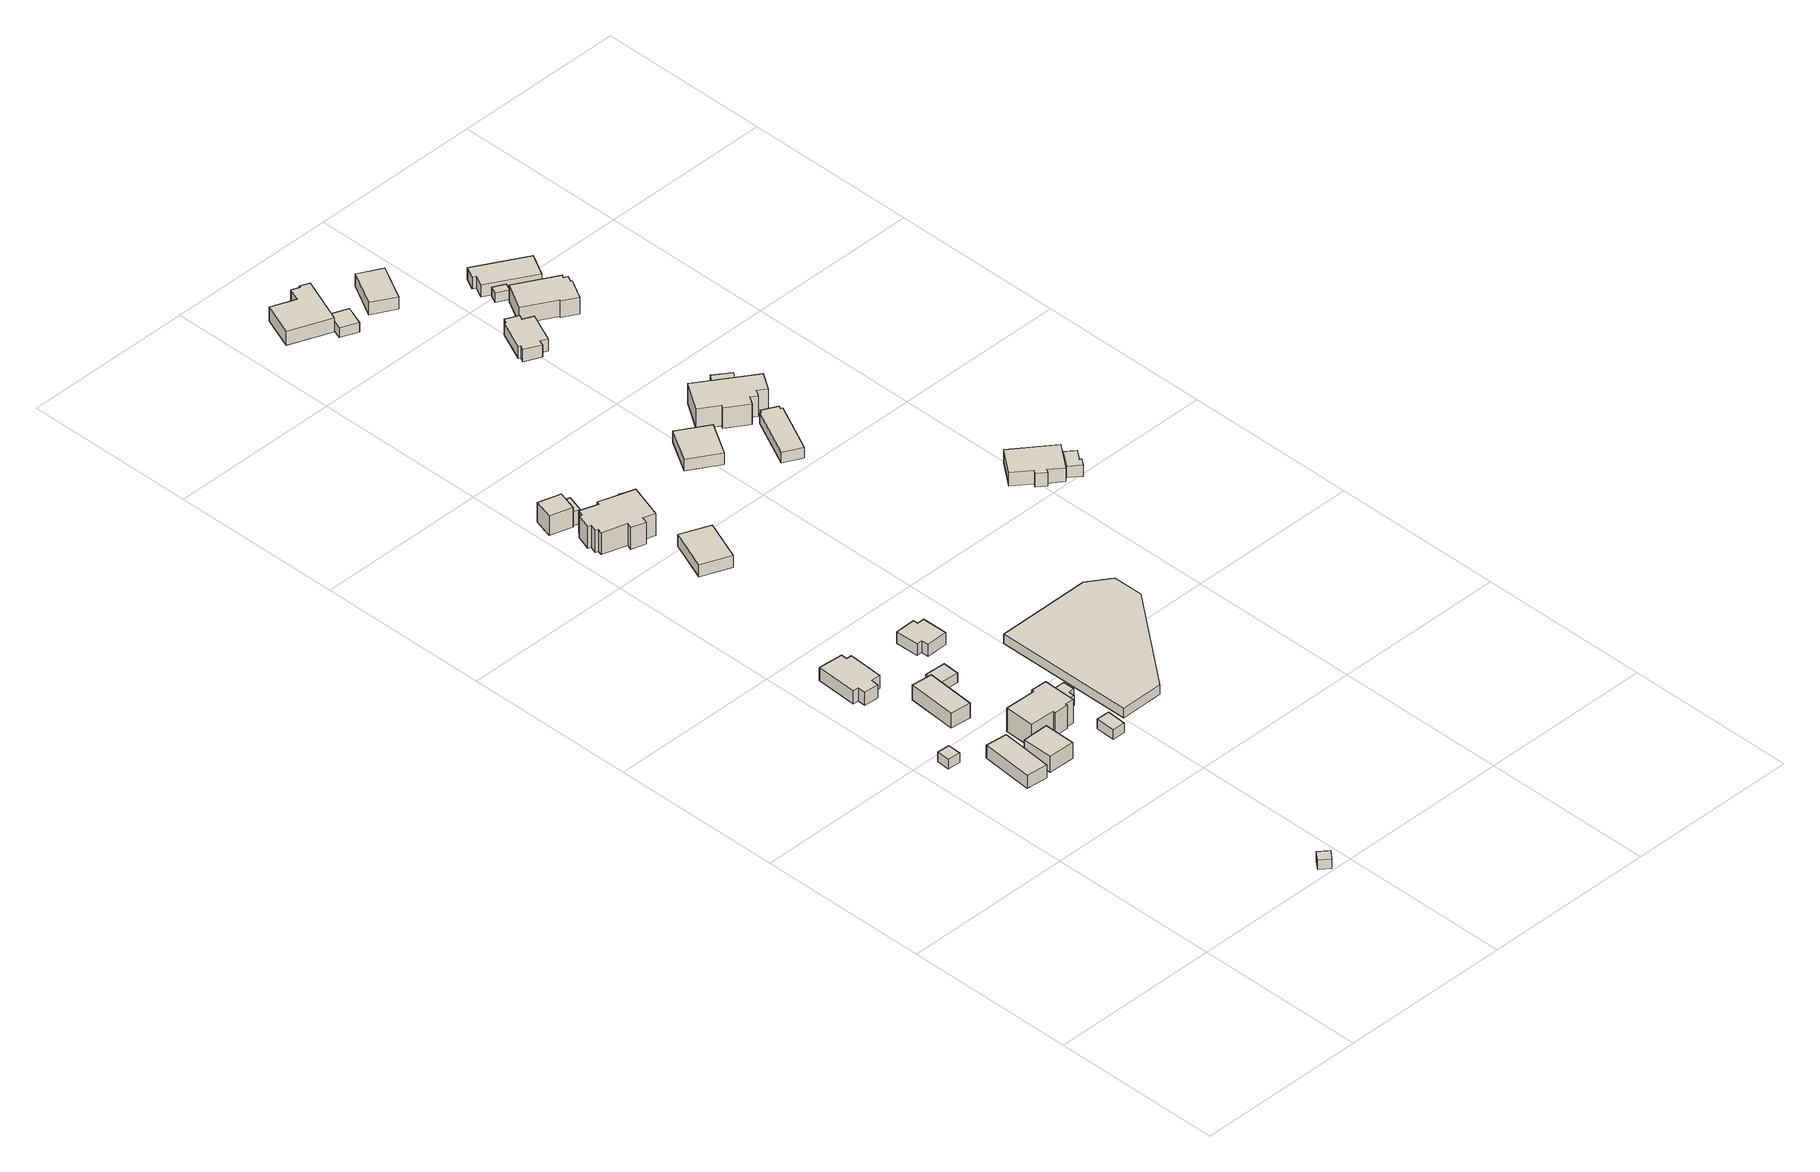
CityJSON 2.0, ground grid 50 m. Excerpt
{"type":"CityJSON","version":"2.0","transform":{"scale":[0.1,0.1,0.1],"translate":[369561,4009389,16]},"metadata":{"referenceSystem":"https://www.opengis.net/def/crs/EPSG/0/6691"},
"CityObjects":{
"building1":{"type":"Building","attributes":{"枝番":1,"利根川水系渡良瀬川洪水浸水想定区域（想定最大規模）.規模":"L2","利根川水系渡良瀬川洪水浸水想定区域（想定最大規模）.浸水ランク":"2","利根川水系渡良瀬川洪水浸水想定区域（想定最大規模）.浸水深":1.11,"利根川水系渡良瀬川洪水浸水想定区域（想定最大規模）.継続時間":26.6,"利根川水系利根川洪水浸水想定区域（計画規模）.規模":"L1","利根川水系利根川洪水浸水想定区域（計画規模）.浸水ランク":"3","利根川水系利根川洪水浸水想定区域（計画規模）.浸水深":3.79,"利根川水系利根川洪水浸水想定区域（想定最大規模）.規模":"L2","利根川水系利根川洪水浸水想定区域（想定最大規模）.浸水ランク":"3","利根川水系利根川洪水浸水想定区域（想定最大規模）.浸水深":4.88,"利根川水系谷田川洪水浸水想定区域（計画規模）.規模":"L1","利根川水系谷田川洪水浸水想定区域（想定最大規模）.規模":"L2","利根川水系谷田川洪水浸水想定区域（想定最大規模）.浸水ランク":"2","利根川水系谷田川洪水浸水想定区域（想定最大規模）.浸水深":0.772,"利根川水系谷田川洪水浸水想定区域（想定最大規模）.継続時間":25.3,"measuredHeight":3.1,"BuildingDetails.prefecture":"10","BuildingDetails.city":"10207"},"geometry":[{"type":"Solid","lod":"1","boundaries":[[[[0,1,2,3]],[[2,4,5,3]],[[1,6,4,2]],[[0,7,6,1]],[[3,5,7,0]],[[4,6,7,5]]]]}]},
"building2":{"type":"Building","attributes":{"枝番":1,"利根川水系渡良瀬川洪水浸水想定区域（想定最大規模）.規模":"L2","利根川水系渡良瀬川洪水浸水想定区域（想定最大規模）.浸水ランク":"2","利根川水系渡良瀬川洪水浸水想定区域（想定最大規模）.浸水深":1.31,"利根川水系渡良瀬川洪水浸水想定区域（想定最大規模）.継続時間":26.6,"利根川水系利根川洪水浸水想定区域（計画規模）.規模":"L1","利根川水系利根川洪水浸水想定区域（計画規模）.浸水ランク":"3","利根川水系利根川洪水浸水想定区域（計画規模）.浸水深":3.98,"利根川水系利根川洪水浸水想定区域（想定最大規模）.規模":"L2","利根川水系利根川洪水浸水想定区域（想定最大規模）.浸水ランク":"4","利根川水系利根川洪水浸水想定区域（想定最大規模）.浸水深":5.06,"利根川水系谷田川洪水浸水想定区域（計画規模）.規模":"L1","利根川水系谷田川洪水浸水想定区域（計画規模）.浸水ランク":"1","利根川水系谷田川洪水浸水想定区域（計画規模）.浸水深":0.011,"利根川水系谷田川洪水浸水想定区域（想定最大規模）.規模":"L2","利根川水系谷田川洪水浸水想定区域（想定最大規模）.浸水ランク":"2","利根川水系谷田川洪水浸水想定区域（想定最大規模）.浸水深":0.972,"利根川水系谷田川洪水浸水想定区域（想定最大規模）.継続時間":25.3,"usage":"411","measuredHeight":4.5,"BuildingDetails.prefecture":"10","BuildingDetails.city":"10207","BuildingDetails.surveyYear":2016},"geometry":[{"type":"Solid","lod":"1","boundaries":[[[[8,9,10,11]],[[10,12,13,11]],[[9,14,12,10]],[[8,15,14,9]],[[11,13,15,8]],[[12,14,15,13]]]]}]},
"building3":{"type":"Building","attributes":{"枝番":1,"利根川水系渡良瀬川洪水浸水想定区域（想定最大規模）.規模":"L2","利根川水系渡良瀬川洪水浸水想定区域（想定最大規模）.浸水ランク":"2","利根川水系渡良瀬川洪水浸水想定区域（想定最大規模）.浸水深":2.71,"利根川水系渡良瀬川洪水浸水想定区域（想定最大規模）.継続時間":113.5,"利根川水系利根川洪水浸水想定区域（計画規模）.規模":"L1","利根川水系利根川洪水浸水想定区域（計画規模）.浸水ランク":"4","利根川水系利根川洪水浸水想定区域（計画規模）.浸水深":5.38,"利根川水系利根川洪水浸水想定区域（想定最大規模）.規模":"L2","利根川水系利根川洪水浸水想定区域（想定最大規模）.浸水ランク":"4","利根川水系利根川洪水浸水想定区域（想定最大規模）.浸水深":6.48,"利根川水系谷田川洪水浸水想定区域（計画規模）.規模":"L1","利根川水系谷田川洪水浸水想定区域（計画規模）.浸水ランク":"2","利根川水系谷田川洪水浸水想定区域（計画規模）.浸水深":1.41,"利根川水系谷田川洪水浸水想定区域（計画規模）.継続時間":4.18,"利根川水系谷田川洪水浸水想定区域（想定最大規模）.規模":"L2","利根川水系谷田川洪水浸水想定区域（想定最大規模）.浸水ランク":"2","利根川水系谷田川洪水浸水想定区域（想定最大規模）.浸水深":2.37,"利根川水系谷田川洪水浸水想定区域（想定最大規模）.継続時間":31.7,"usage":"452","BuildingDetails.prefecture":"10","BuildingDetails.city":"10207","BuildingDetails.surveyYear":2016},"geometry":[{"type":"Solid","lod":"1","boundaries":[[[[16,17,18,19]],[[18,20,21,19]],[[17,22,20,18]],[[16,23,22,17]],[[19,21,23,16]],[[20,22,23,21]]]]}]},
"building4":{"type":"Building","attributes":{"枝番":1,"利根川水系渡良瀬川洪水浸水想定区域（想定最大規模）.規模":"L2","利根川水系渡良瀬川洪水浸水想定区域（想定最大規模）.浸水ランク":"2","利根川水系渡良瀬川洪水浸水想定区域（想定最大規模）.浸水深":1.41,"利根川水系渡良瀬川洪水浸水想定区域（想定最大規模）.継続時間":26.6,"利根川水系利根川洪水浸水想定区域（計画規模）.規模":"L1","利根川水系利根川洪水浸水想定区域（計画規模）.浸水ランク":"3","利根川水系利根川洪水浸水想定区域（計画規模）.浸水深":4.08,"利根川水系利根川洪水浸水想定区域（想定最大規模）.規模":"L2","利根川水系利根川洪水浸水想定区域（想定最大規模）.浸水ランク":"4","利根川水系利根川洪水浸水想定区域（想定最大規模）.浸水深":5.16,"利根川水系谷田川洪水浸水想定区域（計画規模）.規模":"L1","利根川水系谷田川洪水浸水想定区域（計画規模）.浸水ランク":"1","利根川水系谷田川洪水浸水想定区域（計画規模）.浸水深":0.111,"利根川水系谷田川洪水浸水想定区域（想定最大規模）.規模":"L2","利根川水系谷田川洪水浸水想定区域（想定最大規模）.浸水ランク":"2","利根川水系谷田川洪水浸水想定区域（想定最大規模）.浸水深":1.07,"利根川水系谷田川洪水浸水想定区域（想定最大規模）.継続時間":25.3,"usage":"411","measuredHeight":5.8,"BuildingDetails.prefecture":"10","BuildingDetails.city":"10207","BuildingDetails.surveyYear":2016},"geometry":[{"type":"Solid","lod":"1","boundaries":[[[[24,25,26,27]],[[26,28,29,27]],[[25,30,28,26]],[[24,31,30,25]],[[27,29,31,24]],[[28,30,31,29]]]]}]},
"building5":{"type":"Building","attributes":{"枝番":1,"利根川水系渡良瀬川洪水浸水想定区域（想定最大規模）.規模":"L2","利根川水系渡良瀬川洪水浸水想定区域（想定最大規模）.浸水ランク":"2","利根川水系渡良瀬川洪水浸水想定区域（想定最大規模）.浸水深":0.71,"利根川水系渡良瀬川洪水浸水想定区域（想定最大規模）.継続時間":10.4,"利根川水系利根川洪水浸水想定区域（計画規模）.規模":"L1","利根川水系利根川洪水浸水想定区域（計画規模）.浸水ランク":"3","利根川水系利根川洪水浸水想定区域（計画規模）.浸水深":3.39,"利根川水系利根川洪水浸水想定区域（想定最大規模）.規模":"L2","利根川水系利根川洪水浸水想定区域（想定最大規模）.浸水ランク":"3","利根川水系利根川洪水浸水想定区域（想定最大規模）.浸水深":4.49,"利根川水系谷田川洪水浸水想定区域（想定最大規模）.規模":"L2","利根川水系谷田川洪水浸水想定区域（想定最大規模）.浸水ランク":"1","利根川水系谷田川洪水浸水想定区域（想定最大規模）.浸水深":0.372,"usage":"411","measuredHeight":7,"BuildingDetails.prefecture":"10","BuildingDetails.city":"10207","BuildingDetails.surveyYear":2016},"geometry":[{"type":"Solid","lod":"1","boundaries":[[[[32,33,34,35,36,37,38,39,40,41]],[[40,42,43,41]],[[39,44,42,40]],[[38,45,44,39]],[[37,46,45,38]],[[36,47,46,37]],[[35,48,47,36]],[[34,49,48,35]],[[33,50,49,34]],[[32,51,50,33]],[[41,43,51,32]],[[42,44,45,46,47,48,49,50,51,43]]]]}]},
"building6":{"type":"Building","attributes":{"枝番":1,"利根川水系渡良瀬川洪水浸水想定区域（想定最大規模）.規模":"L2","利根川水系渡良瀬川洪水浸水想定区域（想定最大規模）.浸水ランク":"2","利根川水系渡良瀬川洪水浸水想定区域（想定最大規模）.浸水深":0.81,"利根川水系渡良瀬川洪水浸水想定区域（想定最大規模）.継続時間":16.7,"利根川水系利根川洪水浸水想定区域（計画規模）.規模":"L1","利根川水系利根川洪水浸水想定区域（計画規模）.浸水ランク":"3","利根川水系利根川洪水浸水想定区域（計画規模）.浸水深":3.48,"利根川水系利根川洪水浸水想定区域（想定最大規模）.規模":"L2","利根川水系利根川洪水浸水想定区域（想定最大規模）.浸水ランク":"3","利根川水系利根川洪水浸水想定区域（想定最大規模）.浸水深":4.57,"利根川水系谷田川洪水浸水想定区域（想定最大規模）.規模":"L2","利根川水系谷田川洪水浸水想定区域（想定最大規模）.浸水ランク":"1","利根川水系谷田川洪水浸水想定区域（想定最大規模）.浸水深":0.472,"利根川水系谷田川洪水浸水想定区域（想定最大規模）.継続時間":17,"usage":"411","measuredHeight":5.3,"BuildingDetails.prefecture":"10","BuildingDetails.city":"10207","BuildingDetails.surveyYear":2016},"geometry":[{"type":"Solid","lod":"1","boundaries":[[[[52,53,54,55]],[[54,56,57,55]],[[53,58,56,54]],[[52,59,58,53]],[[55,57,59,52]],[[56,58,59,57]]]]}]},
"building7":{"type":"Building","attributes":{"枝番":1,"利根川水系渡良瀬川洪水浸水想定区域（想定最大規模）.規模":"L2","利根川水系渡良瀬川洪水浸水想定区域（想定最大規模）.浸水ランク":"2","利根川水系渡良瀬川洪水浸水想定区域（想定最大規模）.浸水深":1.11,"利根川水系渡良瀬川洪水浸水想定区域（想定最大規模）.継続時間":66.2,"利根川水系利根川洪水浸水想定区域（計画規模）.規模":"L1","利根川水系利根川洪水浸水想定区域（計画規模）.浸水ランク":"3","利根川水系利根川洪水浸水想定区域（計画規模）.浸水深":3.78,"利根川水系利根川洪水浸水想定区域（想定最大規模）.規模":"L2","利根川水系利根川洪水浸水想定区域（想定最大規模）.浸水ランク":"3","利根川水系利根川洪水浸水想定区域（想定最大規模）.浸水深":4.86,"利根川水系谷田川洪水浸水想定区域（計画規模）.規模":"L1","利根川水系谷田川洪水浸水想定区域（計画規模）.浸水ランク":"1","利根川水系谷田川洪水浸水想定区域（計画規模）.浸水深":0.011,"利根川水系谷田川洪水浸水想定区域（計画規模）.継続時間":2.83,"利根川水系谷田川洪水浸水想定区域（想定最大規模）.規模":"L2","利根川水系谷田川洪水浸水想定区域（想定最大規模）.浸水ランク":"2","利根川水系谷田川洪水浸水想定区域（想定最大規模）.浸水深":0.772,"利根川水系谷田川洪水浸水想定区域（想定最大規模）.継続時間":29.4,"usage":"411","measuredHeight":8.4,"BuildingDetails.prefecture":"10","BuildingDetails.city":"10207","BuildingDetails.surveyYear":2016},"geometry":[{"type":"Solid","lod":"1","boundaries":[[[[60,61,62,63,64,65,66,67,68,69]],[[68,70,71,69]],[[67,72,70,68]],[[66,73,72,67]],[[65,74,73,66]],[[64,75,74,65]],[[63,76,75,64]],[[62,77,76,63]],[[61,78,77,62]],[[60,79,78,61]],[[69,71,79,60]],[[70,72,73,74,75,76,77,78,79,71]]]]}]},
"building8":{"type":"Building","attributes":{"枝番":1,"利根川水系渡良瀬川洪水浸水想定区域（想定最大規模）.規模":"L2","利根川水系渡良瀬川洪水浸水想定区域（想定最大規模）.浸水ランク":"2","利根川水系渡良瀬川洪水浸水想定区域（想定最大規模）.浸水深":1.31,"利根川水系渡良瀬川洪水浸水想定区域（想定最大規模）.継続時間":16.7,"利根川水系利根川洪水浸水想定区域（計画規模）.規模":"L1","利根川水系利根川洪水浸水想定区域（計画規模）.浸水ランク":"3","利根川水系利根川洪水浸水想定区域（計画規模）.浸水深":3.98,"利根川水系利根川洪水浸水想定区域（想定最大規模）.規模":"L2","利根川水系利根川洪水浸水想定区域（想定最大規模）.浸水ランク":"4","利根川水系利根川洪水浸水想定区域（想定最大規模）.浸水深":5.07,"利根川水系谷田川洪水浸水想定区域（想定最大規模）.規模":"L2","利根川水系谷田川洪水浸水想定区域（想定最大規模）.浸水ランク":"2","利根川水系谷田川洪水浸水想定区域（想定最大規模）.浸水深":0.972,"利根川水系谷田川洪水浸水想定区域（想定最大規模）.継続時間":17,"BuildingDetails.prefecture":"10","BuildingDetails.city":"10207"},"geometry":[{"type":"Solid","lod":"1","boundaries":[[[[80,81,82,83]],[[82,84,85,83]],[[81,86,84,82]],[[80,87,86,81]],[[83,85,87,80]],[[84,86,87,85]]]]}]},
"building9":{"type":"Building","attributes":{"枝番":1,"利根川水系渡良瀬川洪水浸水想定区域（想定最大規模）.規模":"L2","利根川水系渡良瀬川洪水浸水想定区域（想定最大規模）.浸水ランク":"2","利根川水系渡良瀬川洪水浸水想定区域（想定最大規模）.浸水深":2,"利根川水系渡良瀬川洪水浸水想定区域（想定最大規模）.継続時間":66.2,"利根川水系利根川洪水浸水想定区域（計画規模）.規模":"L1","利根川水系利根川洪水浸水想定区域（計画規模）.浸水ランク":"3","利根川水系利根川洪水浸水想定区域（計画規模）.浸水深":4.67,"利根川水系利根川洪水浸水想定区域（想定最大規模）.規模":"L2","利根川水系利根川洪水浸水想定区域（想定最大規模）.浸水ランク":"4","利根川水系利根川洪水浸水想定区域（想定最大規模）.浸水深":5.75,"利根川水系谷田川洪水浸水想定区域（計画規模）.規模":"L1","利根川水系谷田川洪水浸水想定区域（計画規模）.浸水ランク":"2","利根川水系谷田川洪水浸水想定区域（計画規模）.浸水深":0.711,"利根川水系谷田川洪水浸水想定区域（計画規模）.継続時間":2.83,"利根川水系谷田川洪水浸水想定区域（想定最大規模）.規模":"L2","利根川水系谷田川洪水浸水想定区域（想定最大規模）.浸水ランク":"2","利根川水系谷田川洪水浸水想定区域（想定最大規模）.浸水深":1.67,"利根川水系谷田川洪水浸水想定区域（想定最大規模）.継続時間":29.4,"usage":"411","BuildingDetails.prefecture":"10","BuildingDetails.city":"10207","BuildingDetails.surveyYear":2016},"geometry":[{"type":"Solid","lod":"1","boundaries":[[[[88,89,90,91]],[[90,92,93,91]],[[89,94,92,90]],[[88,95,94,89]],[[91,93,95,88]],[[92,94,95,93]]]]}]},
"building10":{"type":"Building","attributes":{"枝番":1,"利根川水系渡良瀬川洪水浸水想定区域（想定最大規模）.規模":"L2","利根川水系渡良瀬川洪水浸水想定区域（想定最大規模）.浸水ランク":"2","利根川水系渡良瀬川洪水浸水想定区域（想定最大規模）.浸水深":1.61,"利根川水系渡良瀬川洪水浸水想定区域（想定最大規模）.継続時間":66.2,"利根川水系利根川洪水浸水想定区域（計画規模）.規模":"L1","利根川水系利根川洪水浸水想定区域（計画規模）.浸水ランク":"3","利根川水系利根川洪水浸水想定区域（計画規模）.浸水深":4.28,"利根川水系利根川洪水浸水想定区域（想定最大規模）.規模":"L2","利根川水系利根川洪水浸水想定区域（想定最大規模）.浸水ランク":"4","利根川水系利根川洪水浸水想定区域（想定最大規模）.浸水深":5.36,"利根川水系谷田川洪水浸水想定区域（計画規模）.規模":"L1","利根川水系谷田川洪水浸水想定区域（計画規模）.浸水ランク":"1","利根川水系谷田川洪水浸水想定区域（計画規模）.浸水深":0.311,"利根川水系谷田川洪水浸水想定区域（計画規模）.継続時間":2.83,"利根川水系谷田川洪水浸水想定区域（想定最大規模）.規模":"L2","利根川水系谷田川洪水浸水想定区域（想定最大規模）.浸水ランク":"2","利根川水系谷田川洪水浸水想定区域（想定最大規模）.浸水深":1.27,"利根川水系谷田川洪水浸水想定区域（想定最大規模）.継続時間":29.4,"usage":"411","measuredHeight":3.6,"BuildingDetails.prefecture":"10","BuildingDetails.city":"10207","BuildingDetails.surveyYear":2016},"geometry":[{"type":"Solid","lod":"1","boundaries":[[[[96,97,98,99,100,101]],[[100,102,103,101]],[[99,104,102,100]],[[98,105,104,99]],[[97,106,105,98]],[[96,107,106,97]],[[101,103,107,96]],[[102,104,105,106,107,103]]]]}]},
"building11":{"type":"Building","attributes":{"枝番":1,"利根川水系渡良瀬川洪水浸水想定区域（想定最大規模）.規模":"L2","利根川水系渡良瀬川洪水浸水想定区域（想定最大規模）.浸水ランク":"2","利根川水系渡良瀬川洪水浸水想定区域（想定最大規模）.浸水深":0.71,"利根川水系渡良瀬川洪水浸水想定区域（想定最大規模）.継続時間":8.7,"利根川水系利根川洪水浸水想定区域（計画規模）.規模":"L1","利根川水系利根川洪水浸水想定区域（計画規模）.浸水ランク":"3","利根川水系利根川洪水浸水想定区域（計画規模）.浸水深":3.39,"利根川水系利根川洪水浸水想定区域（想定最大規模）.規模":"L2","利根川水系利根川洪水浸水想定区域（想定最大規模）.浸水ランク":"3","利根川水系利根川洪水浸水想定区域（想定最大規模）.浸水深":4.49,"利根川水系谷田川洪水浸水想定区域（想定最大規模）.規模":"L2","利根川水系谷田川洪水浸水想定区域（想定最大規模）.浸水ランク":"1","利根川水系谷田川洪水浸水想定区域（想定最大規模）.浸水深":0.372,"usage":"411","measuredHeight":7,"BuildingDetails.prefecture":"10","BuildingDetails.city":"10207","BuildingDetails.surveyYear":2016},"geometry":[{"type":"Solid","lod":"1","boundaries":[[[[108,109,110,111]],[[110,112,113,111]],[[109,114,112,110]],[[108,115,114,109]],[[111,113,115,108]],[[112,114,115,113]]]]}]},
"building12":{"type":"Building","attributes":{"枝番":1,"利根川水系渡良瀬川洪水浸水想定区域（想定最大規模）.規模":"L2","利根川水系渡良瀬川洪水浸水想定区域（想定最大規模）.浸水ランク":"2","利根川水系渡良瀬川洪水浸水想定区域（想定最大規模）.浸水深":0.81,"利根川水系渡良瀬川洪水浸水想定区域（想定最大規模）.継続時間":23.3,"利根川水系利根川洪水浸水想定区域（計画規模）.規模":"L1","利根川水系利根川洪水浸水想定区域（計画規模）.浸水ランク":"3","利根川水系利根川洪水浸水想定区域（計画規模）.浸水深":3.48,"利根川水系利根川洪水浸水想定区域（想定最大規模）.規模":"L2","利根川水系利根川洪水浸水想定区域（想定最大規模）.浸水ランク":"3","利根川水系利根川洪水浸水想定区域（想定最大規模）.浸水深":4.57,"利根川水系谷田川洪水浸水想定区域（計画規模）.規模":"L1","利根川水系谷田川洪水浸水想定区域（計画規模）.浸水ランク":"1","利根川水系谷田川洪水浸水想定区域（計画規模）.浸水深":0.011,"利根川水系谷田川洪水浸水想定区域（想定最大規模）.規模":"L2","利根川水系谷田川洪水浸水想定区域（想定最大規模）.浸水ランク":"1","利根川水系谷田川洪水浸水想定区域（想定最大規模）.浸水深":0.472,"利根川水系谷田川洪水浸水想定区域（想定最大規模）.継続時間":23.6,"usage":"411","measuredHeight":4.6,"BuildingDetails.prefecture":"10","BuildingDetails.city":"10207","BuildingDetails.surveyYear":2016},"geometry":[{"type":"Solid","lod":"1","boundaries":[[[[116,117,118,119,120,121,122,123]],[[122,124,125,123]],[[121,126,124,122]],[[120,127,126,121]],[[119,128,127,120]],[[118,129,128,119]],[[117,130,129,118]],[[116,131,130,117]],[[123,125,131,116]],[[124,126,127,128,129,130,131,125]]]]}]},
"building13":{"type":"Building","attributes":{"枝番":1,"利根川水系渡良瀬川洪水浸水想定区域（想定最大規模）.規模":"L2","利根川水系渡良瀬川洪水浸水想定区域（想定最大規模）.浸水ランク":"1","利根川水系渡良瀬川洪水浸水想定区域（想定最大規模）.浸水深":0.21,"利根川水系渡良瀬川洪水浸水想定区域（想定最大規模）.継続時間":9.6,"利根川水系利根川洪水浸水想定区域（計画規模）.規模":"L1","利根川水系利根川洪水浸水想定区域（計画規模）.浸水ランク":"2","利根川水系利根川洪水浸水想定区域（計画規模）.浸水深":2.89,"利根川水系利根川洪水浸水想定区域（想定最大規模）.規模":"L2","利根川水系利根川洪水浸水想定区域（想定最大規模）.浸水ランク":"3","利根川水系利根川洪水浸水想定区域（想定最大規模）.浸水深":3.99,"利根川水系谷田川洪水浸水想定区域（想定最大規模）.規模":"L2","利根川水系谷田川洪水浸水想定区域（想定最大規模）.浸水ランク":"1","利根川水系谷田川洪水浸水想定区域（想定最大規模）.浸水深":0.072,"usage":"411","measuredHeight":8.3,"BuildingDetails.prefecture":"10","BuildingDetails.city":"10207","BuildingDetails.surveyYear":2016},"geometry":[{"type":"Solid","lod":"1","boundaries":[[[[132,133,134,135,136,137,138,139,140,141,142,143,144,145,146,147]],[[146,148,149,147]],[[145,150,148,146]],[[144,151,150,145]],[[143,152,151,144]],[[142,153,152,143]],[[141,154,153,142]],[[140,155,154,141]],[[139,156,155,140]],[[138,157,156,139]],[[137,158,157,138]],[[136,159,158,137]],[[135,160,159,136]],[[134,161,160,135]],[[133,162,161,134]],[[132,163,162,133]],[[147,149,163,132]],[[148,150,151,152,153,154,155,156,157,158,159,160,161,162,163,149]]]]}]},
"building14":{"type":"Building","attributes":{"枝番":1,"利根川水系渡良瀬川洪水浸水想定区域（想定最大規模）.規模":"L2","利根川水系渡良瀬川洪水浸水想定区域（想定最大規模）.浸水ランク":"2","利根川水系渡良瀬川洪水浸水想定区域（想定最大規模）.浸水深":0.71,"利根川水系渡良瀬川洪水浸水想定区域（想定最大規模）.継続時間":12.9,"利根川水系利根川洪水浸水想定区域（計画規模）.規模":"L1","利根川水系利根川洪水浸水想定区域（計画規模）.浸水ランク":"3","利根川水系利根川洪水浸水想定区域（計画規模）.浸水深":3.39,"利根川水系利根川洪水浸水想定区域（想定最大規模）.規模":"L2","利根川水系利根川洪水浸水想定区域（想定最大規模）.浸水ランク":"3","利根川水系利根川洪水浸水想定区域（想定最大規模）.浸水深":4.49,"利根川水系谷田川洪水浸水想定区域（想定最大規模）.規模":"L2","利根川水系谷田川洪水浸水想定区域（想定最大規模）.浸水ランク":"1","利根川水系谷田川洪水浸水想定区域（想定最大規模）.浸水深":0.372,"利根川水系谷田川洪水浸水想定区域（想定最大規模）.継続時間":6.3,"usage":"411","measuredHeight":6.7,"BuildingDetails.prefecture":"10","BuildingDetails.city":"10207","BuildingDetails.surveyYear":2016},"geometry":[{"type":"Solid","lod":"1","boundaries":[[[[164,165,166,167]],[[166,168,169,167]],[[165,170,168,166]],[[164,171,170,165]],[[167,169,171,164]],[[168,170,171,169]]]]}]},
"building15":{"type":"Building","attributes":{"枝番":1,"利根川水系渡良瀬川洪水浸水想定区域（想定最大規模）.規模":"L2","利根川水系渡良瀬川洪水浸水想定区域（想定最大規模）.浸水ランク":"2","利根川水系渡良瀬川洪水浸水想定区域（想定最大規模）.浸水深":0.91,"利根川水系渡良瀬川洪水浸水想定区域（想定最大規模）.継続時間":9.6,"利根川水系利根川洪水浸水想定区域（計画規模）.規模":"L1","利根川水系利根川洪水浸水想定区域（計画規模）.浸水ランク":"3","利根川水系利根川洪水浸水想定区域（計画規模）.浸水深":3.58,"利根川水系利根川洪水浸水想定区域（想定最大規模）.規模":"L2","利根川水系利根川洪水浸水想定区域（想定最大規模）.浸水ランク":"3","利根川水系利根川洪水浸水想定区域（想定最大規模）.浸水深":4.67,"利根川水系谷田川洪水浸水想定区域（想定最大規模）.規模":"L2","利根川水系谷田川洪水浸水想定区域（想定最大規模）.浸水ランク":"2","利根川水系谷田川洪水浸水想定区域（想定最大規模）.浸水深":0.572,"usage":"411","measuredHeight":4.9,"BuildingDetails.prefecture":"10","BuildingDetails.city":"10207","BuildingDetails.surveyYear":2016},"geometry":[{"type":"Solid","lod":"1","boundaries":[[[[172,173,174,175]],[[174,176,177,175]],[[173,178,176,174]],[[172,179,178,173]],[[175,177,179,172]],[[176,178,179,177]]]]}]},
"building16":{"type":"Building","attributes":{"枝番":1,"利根川水系渡良瀬川洪水浸水想定区域（想定最大規模）.規模":"L2","利根川水系渡良瀬川洪水浸水想定区域（想定最大規模）.浸水ランク":"2","利根川水系渡良瀬川洪水浸水想定区域（想定最大規模）.浸水深":0.71,"利根川水系渡良瀬川洪水浸水想定区域（想定最大規模）.継続時間":12.9,"利根川水系利根川洪水浸水想定区域（計画規模）.規模":"L1","利根川水系利根川洪水浸水想定区域（計画規模）.浸水ランク":"3","利根川水系利根川洪水浸水想定区域（計画規模）.浸水深":3.39,"利根川水系利根川洪水浸水想定区域（想定最大規模）.規模":"L2","利根川水系利根川洪水浸水想定区域（想定最大規模）.浸水ランク":"3","利根川水系利根川洪水浸水想定区域（想定最大規模）.浸水深":4.48,"利根川水系谷田川洪水浸水想定区域（想定最大規模）.規模":"L2","利根川水系谷田川洪水浸水想定区域（想定最大規模）.浸水ランク":"1","利根川水系谷田川洪水浸水想定区域（想定最大規模）.浸水深":0.372,"利根川水系谷田川洪水浸水想定区域（想定最大規模）.継続時間":6.3,"usage":"411","BuildingDetails.prefecture":"10","BuildingDetails.city":"10207","BuildingDetails.surveyYear":2016},"geometry":[{"type":"Solid","lod":"1","boundaries":[[[[180,181,182,183]],[[182,184,185,183]],[[181,186,184,182]],[[180,187,186,181]],[[183,185,187,180]],[[184,186,187,185]]]]}]},
"building17":{"type":"Building","attributes":{"枝番":1,"利根川水系渡良瀬川洪水浸水想定区域（想定最大規模）.規模":"L2","利根川水系渡良瀬川洪水浸水想定区域（想定最大規模）.浸水ランク":"2","利根川水系渡良瀬川洪水浸水想定区域（想定最大規模）.浸水深":1.91,"利根川水系渡良瀬川洪水浸水想定区域（想定最大規模）.継続時間":64.8,"利根川水系利根川洪水浸水想定区域（計画規模）.規模":"L1","利根川水系利根川洪水浸水想定区域（計画規模）.浸水ランク":"3","利根川水系利根川洪水浸水想定区域（計画規模）.浸水深":4.58,"利根川水系利根川洪水浸水想定区域（想定最大規模）.規模":"L2","利根川水系利根川洪水浸水想定区域（想定最大規模）.浸水ランク":"4","利根川水系利根川洪水浸水想定区域（想定最大規模）.浸水深":5.66,"利根川水系谷田川洪水浸水想定区域（計画規模）.規模":"L1","利根川水系谷田川洪水浸水想定区域（計画規模）.浸水ランク":"2","利根川水系谷田川洪水浸水想定区域（計画規模）.浸水深":0.611,"利根川水系谷田川洪水浸水想定区域（計画規模）.継続時間":2.78,"利根川水系谷田川洪水浸水想定区域（想定最大規模）.規模":"L2","利根川水系谷田川洪水浸水想定区域（想定最大規模）.浸水ランク":"2","利根川水系谷田川洪水浸水想定区域（想定最大規模）.浸水深":1.57,"利根川水系谷田川洪水浸水想定区域（想定最大規模）.継続時間":29.4,"BuildingDetails.prefecture":"10","BuildingDetails.city":"10207"},"geometry":[{"type":"Solid","lod":"1","boundaries":[[[[188,189,190,191,192,193]],[[192,194,195,193]],[[191,196,194,192]],[[190,197,196,191]],[[189,198,197,190]],[[188,199,198,189]],[[193,195,199,188]],[[194,196,197,198,199,195]]]]}]},
"building18":{"type":"Building","attributes":{"枝番":1,"利根川水系渡良瀬川洪水浸水想定区域（想定最大規模）.規模":"L2","利根川水系渡良瀬川洪水浸水想定区域（想定最大規模）.浸水ランク":"1","利根川水系渡良瀬川洪水浸水想定区域（想定最大規模）.浸水深":0.41,"利根川水系利根川洪水浸水想定区域（計画規模）.規模":"L1","利根川水系利根川洪水浸水想定区域（計画規模）.浸水ランク":"3","利根川水系利根川洪水浸水想定区域（計画規模）.浸水深":3.08,"利根川水系利根川洪水浸水想定区域（想定最大規模）.規模":"L2","利根川水系利根川洪水浸水想定区域（想定最大規模）.浸水ランク":"3","利根川水系利根川洪水浸水想定区域（想定最大規模）.浸水深":4.17,"利根川水系谷田川洪水浸水想定区域（想定最大規模）.規模":"L2","利根川水系谷田川洪水浸水想定区域（想定最大規模）.浸水ランク":"1","利根川水系谷田川洪水浸水想定区域（想定最大規模）.浸水深":0.072,"usage":"411","measuredHeight":6.7,"BuildingDetails.prefecture":"10","BuildingDetails.city":"10207","BuildingDetails.surveyYear":2016},"geometry":[{"type":"Solid","lod":"1","boundaries":[[[[200,201,202,203,204,205,206,207]],[[206,208,209,207]],[[205,210,208,206]],[[204,211,210,205]],[[203,212,211,204]],[[202,213,212,203]],[[201,214,213,202]],[[200,215,214,201]],[[207,209,215,200]],[[208,210,211,212,213,214,215,209]]]]}]},
"building19":{"type":"Building","attributes":{"枝番":1,"利根川水系渡良瀬川洪水浸水想定区域（想定最大規模）.規模":"L2","利根川水系渡良瀬川洪水浸水想定区域（想定最大規模）.浸水ランク":"2","利根川水系渡良瀬川洪水浸水想定区域（想定最大規模）.浸水深":0.81,"利根川水系渡良瀬川洪水浸水想定区域（想定最大規模）.継続時間":10.3,"利根川水系利根川洪水浸水想定区域（計画規模）.規模":"L1","利根川水系利根川洪水浸水想定区域（計画規模）.浸水ランク":"3","利根川水系利根川洪水浸水想定区域（計画規模）.浸水深":3.48,"利根川水系利根川洪水浸水想定区域（想定最大規模）.規模":"L2","利根川水系利根川洪水浸水想定区域（想定最大規模）.浸水ランク":"3","利根川水系利根川洪水浸水想定区域（想定最大規模）.浸水深":4.56,"利根川水系谷田川洪水浸水想定区域（想定最大規模）.規模":"L2","利根川水系谷田川洪水浸水想定区域（想定最大規模）.浸水ランク":"1","利根川水系谷田川洪水浸水想定区域（想定最大規模）.浸水深":0.472,"usage":"411","measuredHeight":5.7,"BuildingDetails.prefecture":"10","BuildingDetails.city":"10207","BuildingDetails.surveyYear":2016},"geometry":[{"type":"Solid","lod":"1","boundaries":[[[[216,217,218,219]],[[218,220,221,219]],[[217,222,220,218]],[[216,223,222,217]],[[219,221,223,216]],[[220,222,223,221]]]]}]},
"building20":{"type":"Building","attributes":{"枝番":1,"利根川水系渡良瀬川洪水浸水想定区域（想定最大規模）.規模":"L2","利根川水系渡良瀬川洪水浸水想定区域（想定最大規模）.浸水ランク":"1","利根川水系渡良瀬川洪水浸水想定区域（想定最大規模）.浸水深":0.41,"利根川水系利根川洪水浸水想定区域（計画規模）.規模":"L1","利根川水系利根川洪水浸水想定区域（計画規模）.浸水ランク":"3","利根川水系利根川洪水浸水想定区域（計画規模）.浸水深":3.08,"利根川水系利根川洪水浸水想定区域（想定最大規模）.規模":"L2","利根川水系利根川洪水浸水想定区域（想定最大規模）.浸水ランク":"3","利根川水系利根川洪水浸水想定区域（想定最大規模）.浸水深":4.16,"利根川水系谷田川洪水浸水想定区域（想定最大規模）.規模":"L2","利根川水系谷田川洪水浸水想定区域（想定最大規模）.浸水ランク":"1","利根川水系谷田川洪水浸水想定区域（想定最大規模）.浸水深":0.172,"BuildingDetails.prefecture":"10","BuildingDetails.city":"10207"},"geometry":[{"type":"Solid","lod":"1","boundaries":[[[[224,225,226,227]],[[226,228,229,227]],[[225,230,228,226]],[[224,231,230,225]],[[227,229,231,224]],[[228,230,231,229]]]]}]},
"building21":{"type":"Building","attributes":{"枝番":1,"利根川水系渡良瀬川洪水浸水想定区域（想定最大規模）.規模":"L2","利根川水系渡良瀬川洪水浸水想定区域（想定最大規模）.浸水ランク":"2","利根川水系渡良瀬川洪水浸水想定区域（想定最大規模）.浸水深":0.81,"利根川水系渡良瀬川洪水浸水想定区域（想定最大規模）.継続時間":9.6,"利根川水系利根川洪水浸水想定区域（計画規模）.規模":"L1","利根川水系利根川洪水浸水想定区域（計画規模）.浸水ランク":"3","利根川水系利根川洪水浸水想定区域（計画規模）.浸水深":3.47,"利根川水系利根川洪水浸水想定区域（想定最大規模）.規模":"L2","利根川水系利根川洪水浸水想定区域（想定最大規模）.浸水ランク":"3","利根川水系利根川洪水浸水想定区域（想定最大規模）.浸水深":4.55,"利根川水系谷田川洪水浸水想定区域（想定最大規模）.規模":"L2","利根川水系谷田川洪水浸水想定区域（想定最大規模）.浸水ランク":"1","利根川水系谷田川洪水浸水想定区域（想定最大規模）.浸水深":0.472,"usage":"411","measuredHeight":3.8,"BuildingDetails.prefecture":"10","BuildingDetails.city":"10207","BuildingDetails.surveyYear":2016},"geometry":[{"type":"Solid","lod":"1","boundaries":[[[[232,233,234,235,236,237,238,239]],[[238,240,241,239]],[[237,242,240,238]],[[236,243,242,237]],[[235,244,243,236]],[[234,245,244,235]],[[233,246,245,234]],[[232,247,246,233]],[[239,241,247,232]],[[240,242,243,244,245,246,247,241]]]]}]},
"building22":{"type":"Building","attributes":{"枝番":1,"利根川水系渡良瀬川洪水浸水想定区域（想定最大規模）.規模":"L2","利根川水系渡良瀬川洪水浸水想定区域（想定最大規模）.浸水ランク":"2","利根川水系渡良瀬川洪水浸水想定区域（想定最大規模）.浸水深":0.51,"利根川水系渡良瀬川洪水浸水想定区域（想定最大規模）.継続時間":6.1,"利根川水系利根川洪水浸水想定区域（計画規模）.規模":"L1","利根川水系利根川洪水浸水想定区域（計画規模）.浸水ランク":"3","利根川水系利根川洪水浸水想定区域（計画規模）.浸水深":3.18,"利根川水系利根川洪水浸水想定区域（想定最大規模）.規模":"L2","利根川水系利根川洪水浸水想定区域（想定最大規模）.浸水ランク":"3","利根川水系利根川洪水浸水想定区域（想定最大規模）.浸水深":4.26,"利根川水系谷田川洪水浸水想定区域（想定最大規模）.規模":"L2","利根川水系谷田川洪水浸水想定区域（想定最大規模）.浸水ランク":"1","利根川水系谷田川洪水浸水想定区域（想定最大規模）.浸水深":0.272,"usage":"411","measuredHeight":4.2,"BuildingDetails.prefecture":"10","BuildingDetails.city":"10207","BuildingDetails.surveyYear":2016},"geometry":[{"type":"Solid","lod":"1","boundaries":[[[[248,249,250,251]],[[250,252,253,251]],[[249,254,252,250]],[[248,255,254,249]],[[251,253,255,248]],[[252,254,255,253]]]]}]},
"building23":{"type":"Building","attributes":{"枝番":1,"利根川水系渡良瀬川洪水浸水想定区域（想定最大規模）.規模":"L2","利根川水系渡良瀬川洪水浸水想定区域（想定最大規模）.浸水ランク":"2","利根川水系渡良瀬川洪水浸水想定区域（想定最大規模）.浸水深":0.71,"利根川水系渡良瀬川洪水浸水想定区域（想定最大規模）.継続時間":5.8,"利根川水系利根川洪水浸水想定区域（計画規模）.規模":"L1","利根川水系利根川洪水浸水想定区域（計画規模）.浸水ランク":"3","利根川水系利根川洪水浸水想定区域（計画規模）.浸水深":3.38,"利根川水系利根川洪水浸水想定区域（想定最大規模）.規模":"L2","利根川水系利根川洪水浸水想定区域（想定最大規模）.浸水ランク":"3","利根川水系利根川洪水浸水想定区域（想定最大規模）.浸水深":4.46,"利根川水系谷田川洪水浸水想定区域（想定最大規模）.規模":"L2","利根川水系谷田川洪水浸水想定区域（想定最大規模）.浸水ランク":"1","利根川水系谷田川洪水浸水想定区域（想定最大規模）.浸水深":0.372,"usage":"411","measuredHeight":4.7,"BuildingDetails.prefecture":"10","BuildingDetails.city":"10207","BuildingDetails.surveyYear":2016},"geometry":[{"type":"Solid","lod":"1","boundaries":[[[[256,257,258,259,260,261,262,263,264,265,266,267]],[[266,268,269,267]],[[265,270,268,266]],[[264,271,270,265]],[[263,272,271,264]],[[262,273,272,263]],[[261,274,273,262]],[[260,275,274,261]],[[259,276,275,260]],[[258,277,276,259]],[[257,278,277,258]],[[256,279,278,257]],[[267,269,279,256]],[[268,270,271,272,273,274,275,276,277,278,279,269]]]]}]},
"building24":{"type":"Building","attributes":{"枝番":1,"利根川水系渡良瀬川洪水浸水想定区域（想定最大規模）.規模":"L2","利根川水系渡良瀬川洪水浸水想定区域（想定最大規模）.浸水ランク":"2","利根川水系渡良瀬川洪水浸水想定区域（想定最大規模）.浸水深":0.61,"利根川水系渡良瀬川洪水浸水想定区域（想定最大規模）.継続時間":10.8,"利根川水系利根川洪水浸水想定区域（計画規模）.規模":"L1","利根川水系利根川洪水浸水想定区域（計画規模）.浸水ランク":"3","利根川水系利根川洪水浸水想定区域（計画規模）.浸水深":3.27,"利根川水系利根川洪水浸水想定区域（想定最大規模）.規模":"L2","利根川水系利根川洪水浸水想定区域（想定最大規模）.浸水ランク":"3","利根川水系利根川洪水浸水想定区域（想定最大規模）.浸水深":4.36,"利根川水系谷田川洪水浸水想定区域（想定最大規模）.規模":"L2","利根川水系谷田川洪水浸水想定区域（想定最大規模）.浸水ランク":"1","利根川水系谷田川洪水浸水想定区域（想定最大規模）.浸水深":0.272,"usage":"411","measuredHeight":7.9,"BuildingDetails.prefecture":"10","BuildingDetails.city":"10207","BuildingDetails.surveyYear":2016},"geometry":[{"type":"Solid","lod":"1","boundaries":[[[[280,281,282,283,284,285,286,287,288,289]],[[288,290,291,289]],[[287,292,290,288]],[[286,293,292,287]],[[285,294,293,286]],[[284,295,294,285]],[[283,296,295,284]],[[282,297,296,283]],[[281,298,297,282]],[[280,299,298,281]],[[289,291,299,280]],[[290,292,293,294,295,296,297,298,299,291]]]]}]},
"building25":{"type":"Building","attributes":{"枝番":1,"利根川水系渡良瀬川洪水浸水想定区域（想定最大規模）.規模":"L2","利根川水系渡良瀬川洪水浸水想定区域（想定最大規模）.浸水ランク":"2","利根川水系渡良瀬川洪水浸水想定区域（想定最大規模）.浸水深":0.81,"利根川水系渡良瀬川洪水浸水想定区域（想定最大規模）.継続時間":10.8,"利根川水系利根川洪水浸水想定区域（計画規模）.規模":"L1","利根川水系利根川洪水浸水想定区域（計画規模）.浸水ランク":"3","利根川水系利根川洪水浸水想定区域（計画規模）.浸水深":3.47,"利根川水系利根川洪水浸水想定区域（想定最大規模）.規模":"L2","利根川水系利根川洪水浸水想定区域（想定最大規模）.浸水ランク":"3","利根川水系利根川洪水浸水想定区域（想定最大規模）.浸水深":4.55,"利根川水系谷田川洪水浸水想定区域（想定最大規模）.規模":"L2","利根川水系谷田川洪水浸水想定区域（想定最大規模）.浸水ランク":"1","利根川水系谷田川洪水浸水想定区域（想定最大規模）.浸水深":0.472,"measuredHeight":4.6,"BuildingDetails.prefecture":"10","BuildingDetails.city":"10207"},"geometry":[{"type":"Solid","lod":"1","boundaries":[[[[300,301,302,303]],[[302,304,305,303]],[[301,306,304,302]],[[300,307,306,301]],[[303,305,307,300]],[[304,306,307,305]]]]}]},
"building26":{"type":"Building","attributes":{"枝番":1,"利根川水系渡良瀬川洪水浸水想定区域（想定最大規模）.規模":"L2","利根川水系渡良瀬川洪水浸水想定区域（想定最大規模）.浸水ランク":"1","利根川水系渡良瀬川洪水浸水想定区域（想定最大規模）.浸水深":0.21,"利根川水系渡良瀬川洪水浸水想定区域（想定最大規模）.継続時間":2.8,"利根川水系利根川洪水浸水想定区域（計画規模）.規模":"L1","利根川水系利根川洪水浸水想定区域（計画規模）.浸水ランク":"2","利根川水系利根川洪水浸水想定区域（計画規模）.浸水深":2.88,"利根川水系利根川洪水浸水想定区域（想定最大規模）.規模":"L2","利根川水系利根川洪水浸水想定区域（想定最大規模）.浸水ランク":"3","利根川水系利根川洪水浸水想定区域（想定最大規模）.浸水深":3.96,"利根川水系谷田川洪水浸水想定区域（想定最大規模）.規模":"L2","利根川水系谷田川洪水浸水想定区域（想定最大規模）.浸水ランク":"1","利根川水系谷田川洪水浸水想定区域（想定最大規模）.浸水深":0.072,"BuildingDetails.prefecture":"10","BuildingDetails.city":"10207"},"geometry":[{"type":"Solid","lod":"1","boundaries":[[[[308,309,310,311]],[[310,312,313,311]],[[309,314,312,310]],[[308,315,314,309]],[[311,313,315,308]],[[312,314,315,313]]]]}]},
"building27":{"type":"Building","attributes":{"枝番":1,"利根川水系渡良瀬川洪水浸水想定区域（想定最大規模）.規模":"L2","利根川水系渡良瀬川洪水浸水想定区域（想定最大規模）.浸水ランク":"1","利根川水系渡良瀬川洪水浸水想定区域（想定最大規模）.浸水深":0.11,"利根川水系渡良瀬川洪水浸水想定区域（想定最大規模）.継続時間":2.8,"利根川水系利根川洪水浸水想定区域（計画規模）.規模":"L1","利根川水系利根川洪水浸水想定区域（計画規模）.浸水ランク":"2","利根川水系利根川洪水浸水想定区域（計画規模）.浸水深":2.77,"利根川水系利根川洪水浸水想定区域（想定最大規模）.規模":"L2","利根川水系利根川洪水浸水想定区域（想定最大規模）.浸水ランク":"3","利根川水系利根川洪水浸水想定区域（想定最大規模）.浸水深":3.86,"利根川水系谷田川洪水浸水想定区域（想定最大規模）.規模":"L2","利根川水系谷田川洪水浸水想定区域（想定最大規模）.浸水ランク":"1","利根川水系谷田川洪水浸水想定区域（想定最大規模）.浸水深":0.072,"usage":"411","measuredHeight":6.8,"BuildingDetails.prefecture":"10","BuildingDetails.city":"10207","BuildingDetails.surveyYear":2016},"geometry":[{"type":"Solid","lod":"1","boundaries":[[[[316,317,318,319,320,321,322,323,324,325]],[[324,326,327,325]],[[323,328,326,324]],[[322,329,328,323]],[[321,330,329,322]],[[320,331,330,321]],[[319,332,331,320]],[[318,333,332,319]],[[317,334,333,318]],[[316,335,334,317]],[[325,327,335,316]],[[326,328,329,330,331,332,333,334,335,327]]]]}]},
"building28":{"type":"Building","attributes":{"枝番":1,"利根川水系渡良瀬川洪水浸水想定区域（想定最大規模）.規模":"L2","利根川水系渡良瀬川洪水浸水想定区域（想定最大規模）.浸水ランク":"2","利根川水系渡良瀬川洪水浸水想定区域（想定最大規模）.浸水深":1.61,"利根川水系渡良瀬川洪水浸水想定区域（想定最大規模）.継続時間":29.2,"利根川水系利根川洪水浸水想定区域（計画規模）.規模":"L1","利根川水系利根川洪水浸水想定区域（計画規模）.浸水ランク":"3","利根川水系利根川洪水浸水想定区域（計画規模）.浸水深":4.28,"利根川水系利根川洪水浸水想定区域（想定最大規模）.規模":"L2","利根川水系利根川洪水浸水想定区域（想定最大規模）.浸水ランク":"4","利根川水系利根川洪水浸水想定区域（想定最大規模）.浸水深":5.36,"利根川水系谷田川洪水浸水想定区域（計画規模）.規模":"L1","利根川水系谷田川洪水浸水想定区域（計画規模）.浸水ランク":"1","利根川水系谷田川洪水浸水想定区域（計画規模）.浸水深":0.311,"利根川水系谷田川洪水浸水想定区域（想定最大規模）.規模":"L2","利根川水系谷田川洪水浸水想定区域（想定最大規模）.浸水ランク":"2","利根川水系谷田川洪水浸水想定区域（想定最大規模）.浸水深":1.27,"利根川水系谷田川洪水浸水想定区域（想定最大規模）.継続時間":26.9,"usage":"411","measuredHeight":5.8,"BuildingDetails.prefecture":"10","BuildingDetails.city":"10207","BuildingDetails.surveyYear":2016},"geometry":[{"type":"Solid","lod":"1","boundaries":[[[[336,337,338,339,340,341,342,343]],[[342,344,345,343]],[[341,346,344,342]],[[340,347,346,341]],[[339,348,347,340]],[[338,349,348,339]],[[337,350,349,338]],[[336,351,350,337]],[[343,345,351,336]],[[344,346,347,348,349,350,351,345]]]]}]},
"building29":{"type":"Building","attributes":{"枝番":1,"利根川水系渡良瀬川洪水浸水想定区域（想定最大規模）.規模":"L2","利根川水系渡良瀬川洪水浸水想定区域（想定最大規模）.浸水ランク":"1","利根川水系渡良瀬川洪水浸水想定区域（想定最大規模）.浸水深":0.11,"利根川水系渡良瀬川洪水浸水想定区域（想定最大規模）.継続時間":8.1,"利根川水系利根川洪水浸水想定区域（計画規模）.規模":"L1","利根川水系利根川洪水浸水想定区域（計画規模）.浸水ランク":"2","利根川水系利根川洪水浸水想定区域（計画規模）.浸水深":2.77,"利根川水系利根川洪水浸水想定区域（想定最大規模）.規模":"L2","利根川水系利根川洪水浸水想定区域（想定最大規模）.浸水ランク":"3","利根川水系利根川洪水浸水想定区域（想定最大規模）.浸水深":3.86,"利根川水系谷田川洪水浸水想定区域（想定最大規模）.規模":"L2","利根川水系谷田川洪水浸水想定区域（想定最大規模）.浸水ランク":"1","利根川水系谷田川洪水浸水想定区域（想定最大規模）.浸水深":0.172,"usage":"411","measuredHeight":4.3,"BuildingDetails.prefecture":"10","BuildingDetails.city":"10207","BuildingDetails.surveyYear":2016},"geometry":[{"type":"Solid","lod":"1","boundaries":[[[[352,353,354,355,356,357]],[[356,358,359,357]],[[355,360,358,356]],[[354,361,360,355]],[[353,362,361,354]],[[352,363,362,353]],[[357,359,363,352]],[[358,360,361,362,363,359]]]]}]},
"building30":{"type":"Building","attributes":{"枝番":1,"利根川水系渡良瀬川洪水浸水想定区域（想定最大規模）.規模":"L2","利根川水系渡良瀬川洪水浸水想定区域（想定最大規模）.浸水ランク":"2","利根川水系渡良瀬川洪水浸水想定区域（想定最大規模）.浸水深":1.51,"利根川水系渡良瀬川洪水浸水想定区域（想定最大規模）.継続時間":29.2,"利根川水系利根川洪水浸水想定区域（計画規模）.規模":"L1","利根川水系利根川洪水浸水想定区域（計画規模）.浸水ランク":"3","利根川水系利根川洪水浸水想定区域（計画規模）.浸水深":4.18,"利根川水系利根川洪水浸水想定区域（想定最大規模）.規模":"L2","利根川水系利根川洪水浸水想定区域（想定最大規模）.浸水ランク":"4","利根川水系利根川洪水浸水想定区域（想定最大規模）.浸水深":5.26,"利根川水系谷田川洪水浸水想定区域（計画規模）.規模":"L1","利根川水系谷田川洪水浸水想定区域（計画規模）.浸水ランク":"1","利根川水系谷田川洪水浸水想定区域（計画規模）.浸水深":0.211,"利根川水系谷田川洪水浸水想定区域（想定最大規模）.規模":"L2","利根川水系谷田川洪水浸水想定区域（想定最大規模）.浸水ランク":"2","利根川水系谷田川洪水浸水想定区域（想定最大規模）.浸水深":1.17,"利根川水系谷田川洪水浸水想定区域（想定最大規模）.継続時間":26.9,"measuredHeight":4.2,"BuildingDetails.prefecture":"10","BuildingDetails.city":"10207"},"geometry":[{"type":"Solid","lod":"1","boundaries":[[[[364,365,366,367,368,369]],[[368,370,371,369]],[[367,372,370,368]],[[366,373,372,367]],[[365,374,373,366]],[[364,375,374,365]],[[369,371,375,364]],[[370,372,373,374,375,371]]]]}]}
},
"vertices":[
[53,933,15],[56,971,15],[93,969,15],[91,930,15],[93,969,45],[91,930,45],[56,971,45],[53,933,45],
[137,746,12],[151,898,12],[214,892,12],[200,740,12],[214,892,53],[200,740,53],[151,898,53],[137,746,53],
[417,28,4],[438,54,4],[465,32,4],[444,7,4],[465,32,34],[444,7,34],[438,54,34],[417,28,34],
[220,837,14],[297,837,14],[296,746,14],[219,747,14],[296,746,64],[219,747,64],[297,837,64],[220,837,64],
[80,1243,22],[81,1266,22],[64,1267,22],[71,1389,22],[143,1384,22],[142,1366,22],[158,1365,22],[152,1262,22],[125,1264,22],[123,1241,22],[125,1264,63],[123,1241,63],[152,1262,63],[158,1365,63],[142,1366,63],[143,1384,63],[71,1389,63],[64,1267,63],[81,1266,63],[80,1243,63],
[168,1035,18],[180,1179,18],[241,1174,18],[229,1030,18],[241,1174,64],[229,1030,64],[180,1179,64],[168,1035,64],
[328,837,12],[329,845,12],[257,847,12],[259,934,12],[351,932,12],[351,939,12],[398,938,12],[396,841,12],[370,842,12],[370,837,12],[370,842,86],[370,837,86],[396,841,86],[398,938,86],[351,939,86],[351,932,86],[259,934,86],[257,847,86],[329,845,86],[328,837,86],
[243,1150,18],[246,1198,18],[307,1195,18],[304,1146,18],[307,1195,48],[304,1146,48],[246,1198,48],[243,1150,48],
[422,731,8],[424,788,8],[463,787,8],[460,730,8],[463,787,38],[460,730,38],[424,788,38],[422,731,38],
[417,940,12],[463,940,12],[463,905,12],[445,904,12],[445,886,12],[417,886,12],[445,886,44],[417,886,44],[445,904,44],[463,905,44],[463,940,44],[417,940,44],
[10,2251,20],[27,2308,20],[92,2289,20],[74,2232,20],[92,2289,82],[74,2232,82],[27,2308,82],[10,2251,82],
[326,1290,17],[310,1290,17],[309,1358,17],[368,1359,17],[368,1345,17],[389,1345,17],[390,1270,17],[327,1269,17],[390,1270,54],[327,1269,54],[389,1345,54],[368,1345,54],[368,1359,54],[309,1358,54],[310,1290,54],[326,1290,54],
[108,2069,24],[113,2084,24],[43,2106,24],[47,2119,24],[39,2122,24],[46,2143,24],[38,2146,24],[52,2190,24],[60,2187,24],[66,2204,24],[118,2187,24],[121,2196,24],[222,2163,24],[189,2062,24],[155,2073,24],[149,2055,24],[155,2073,93],[149,2055,93],[189,2062,93],[222,2163,93],[121,2196,93],[118,2187,93],[66,2204,93],[60,2187,93],[52,2190,93],[38,2146,93],[46,2143,93],[39,2122,93],[47,2119,93],[43,2106,93],[113,2084,93],[108,2069,93],
[75,2236,21],[90,2284,21],[111,2278,21],[96,2229,21],[111,2278,65],[96,2229,65],[90,2284,65],[75,2236,65],
[153,1880,19],[201,2000,19],[286,1965,19],[238,1846,19],[286,1965,56],[238,1846,56],[201,2000,56],[153,1880,56],
[199,2181,23],[214,2213,23],[250,2195,23],[235,2164,23],[250,2195,53],[235,2164,53],[214,2213,53],[199,2181,53],
[501,1181,6],[779,1182,6],[844,1138,6],[845,1050,6],[627,773,6],[501,772,6],[627,773,36],[501,772,36],[845,1050,36],[844,1138,36],[779,1182,36],[501,1181,36],
[83,3219,22],[121,3314,22],[191,3286,22],[205,3322,22],[228,3313,22],[230,3318,22],[257,3307,22],[202,3171,22],[257,3307,66],[202,3171,66],[230,3318,66],[228,3313,66],[205,3322,66],[191,3286,66],[121,3314,66],[83,3219,66],
[419,2191,19],[478,2287,19],[564,2234,19],[505,2138,19],[564,2234,55],[505,2138,55],[478,2287,55],[419,2191,55],
[195,3148,21],[217,3203,21],[267,3183,21],[245,3127,21],[267,3183,51],[245,3127,51],[217,3203,51],[195,3148,51],
[607,2044,18],[679,2188,18],[683,2186,18],[687,2194,18],[731,2172,18],[727,2164,18],[732,2161,18],[660,2017,18],[732,2161,51],[660,2017,51],[727,2164,51],[731,2172,51],[687,2194,51],[683,2186,51],[679,2188,51],[607,2044,51],
[306,3156,23],[362,3257,23],[429,3221,23],[373,3119,23],[429,3221,62],[373,3119,62],[362,3257,62],[306,3156,62],
[442,2763,21],[449,2777,21],[444,2780,21],[484,2868,21],[489,2865,21],[495,2878,21],[531,2861,21],[524,2847,21],[554,2833,21],[515,2748,21],[495,2757,21],[489,2742,21],[495,2757,59],[489,2742,59],[515,2748,59],[554,2833,59],[524,2847,59],[531,2861,59],[495,2878,59],[489,2865,59],[484,2868,59],[444,2780,59],[449,2777,59],[442,2763,59],
[601,2237,20],[606,2245,20],[553,2280,20],[609,2364,20],[764,2259,20],[730,2208,20],[706,2225,20],[694,2207,20],[677,2219,20],[661,2196,20],[677,2219,84],[661,2196,84],[694,2207,84],[706,2225,84],[730,2208,84],[764,2259,84],[609,2364,84],[553,2280,84],[606,2245,84],[601,2237,84],
[667,2335,20],[688,2365,20],[735,2332,20],[714,2303,20],[735,2332,63],[714,2303,63],[688,2365,63],[667,2335,63],
[553,2966,26],[564,2988,26],[597,2971,26],[586,2949,26],[597,2971,56],[586,2949,56],[564,2988,56],[553,2966,56],
[623,2812,26],[625,2816,26],[536,2867,26],[580,2945,26],[697,2879,26],[693,2871,26],[704,2865,26],[695,2849,26],[699,2846,26],[666,2788,26],[699,2846,78],[666,2788,78],[695,2849,78],[704,2865,78],[693,2871,78],[697,2879,78],[580,2945,78],[536,2867,78],[625,2816,78],[623,2812,78],
[1011,1533,10],[1004,1524,10],[980,1543,10],[988,1553,10],[939,1592,10],[993,1662,10],[1104,1577,10],[1048,1505,10],[1104,1577,53],[1048,1505,53],[993,1662,53],[939,1592,53],[988,1553,53],[980,1543,53],[1004,1524,53],[1011,1533,53],
[547,3010,22],[564,3042,22],[555,3047,22],[573,3080,22],[718,2998,22],[682,2934,22],[718,2998,59],[682,2934,59],[573,3080,59],[555,3047,59],[564,3042,59],[547,3010,59],
[1058,1512,12],[1094,1559,12],[1121,1537,12],[1100,1510,12],[1105,1506,12],[1090,1487,12],[1105,1506,47],[1090,1487,47],[1100,1510,47],[1121,1537,47],[1094,1559,47],[1058,1512,47]
]}
